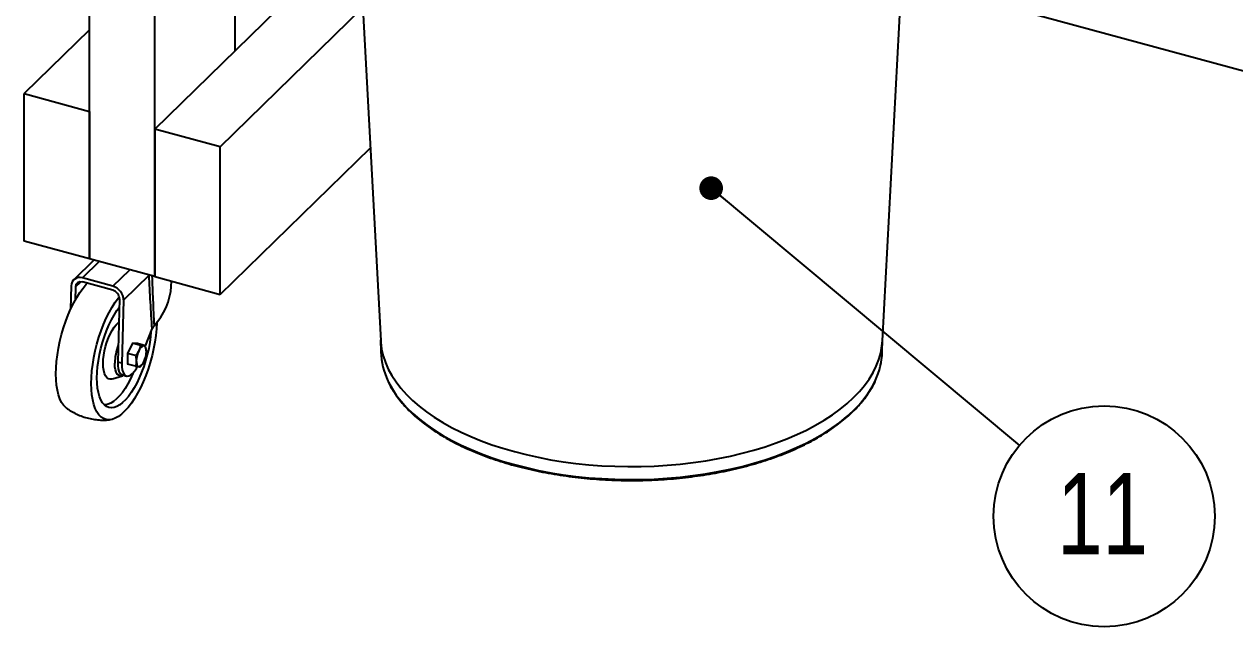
# Model space of a CAD drawing. Header units: millimetres. Extents: x 0 to 3353, y 0 to 2591.
# Drawn here: x 1279 to 1904, y 596 to 907 of the extents above; entities that cross this region are included whole.
import ezdxf

# ---------------------------------------------------------------- set-up
doc = ezdxf.new("R2010")
doc.units = ezdxf.units.MM
doc.header["$LTSCALE"] = 12
doc.layers.add('TITLE_BLOCK_BORDER', color=7, linetype='Continuous')
doc.styles.add('SLDTEXTSTYLE0', font='TXT', dxfattribs={"width": 0.75})
doc.dimstyles.new('SLDDIMSTYLE0', dxfattribs={"dimtxt": 0.18, "dimasz": 12.192, "dimexe": 0, "dimexo": 0.0625, "dimgap": 0, "dimtad": 0, "dimtih": 1, "dimtoh": 1, "dimdec": 0, "dimrnd": 1e-09, "dimzin": 0, "dimdsep": 46, "dimtxsty": 'Standard', "dimblk1": 'DOT', "dimblk2": 'DOT', "dimsah": 1, "dimcen": 0.09, "dimadec": 0, "dimazin": 0, "dimtfac": 12.192, "dimtdec": 0, "dimtofl": 0, "dimtmove": 0, "dimatfit": 3, "dimldrblk": 'DOT', "dimfxl": 0, "dimfrac": 2, "dimtolj": 1, "dimtzin": 0, "dimarcsym": 0})

# ---------------------------------------------------------------- blocks, each defined once
blk = doc.blocks.new('SW_NOTE_5')
at = {"layer": 'TITLE_BLOCK_BORDER', "color": 0}
blk.add_circle((43.8, -36.58), 57.06, dxfattribs=at)
at = {"layer": 'TITLE_BLOCK_BORDER', "color": 0, "insert": (42.96, -14.22), "char_height": 42, "attachment_point": 2, "style": 'SLDTEXTSTYLE0'}
blk.add_mtext('11', dxfattribs=at)
blk = doc.blocks.new('_DOT')
at = {"color": 0, "linetype": 'ByBlock', "lineweight": -2}
blk.add_line((-0.5, 0), (-1, 0), dxfattribs=at)
at = {"color": 0, "linetype": 'ByBlock', "const_width": 0.5}
blk.add_lwpolyline([(-0.25, 0, 1), (0.25, 0, 1)], format="xyb", close=True, dxfattribs=at)

msp = doc.modelspace()

# ---------------------------------------------------------------- linework, layer by layer
at = {"color": 7, "linetype": 'Continuous', "lineweight": 25}
for p, q in [((1312.61, 786.06), (1312.61, 1384.38)), ((1346.31, 776.91), (1346.31, 1375.22)), ((1387.8, 893.6), (1387.8, 1363.95)), ((1451.37, 959.78), (1462.96, 743.72)), ((1721.96, 743.72), (1733.55, 959.76)), ((1346.31, 853.11), (1451.58, 955.86)), ((2064.37, 840.6), (1732, 930.93)), ((1380, 843.95), (1453.73, 915.9)), ((1312.61, 904.31), (1278.91, 871.42)), ((1278.91, 795.22), (1278.91, 871.42)), ((1278.91, 871.42), (1312.61, 862.27)), ((1312.61, 862.27), (1312.61, 786.06)), ((1346.31, 853.11), (1346.31, 776.91)), ((1380, 843.95), (1346.31, 853.11)), ((1380, 767.75), (1380, 843.95)), ((1380, 767.75), (1457.61, 843.49)), ((1312.61, 786.06), (1278.91, 795.22)), ((1314.89, 785.44), (1304.5, 775.3)), ((1346.31, 776.91), (1312.61, 786.06)), ((1324.72, 771.98), (1309, 776.26)), ((1346.31, 776.91), (1380, 767.75)), ((1303.23, 772.19), (1302.89, 760.11)), ((1305.33, 771.62), (1305.14, 764.59)), ((1324.66, 769.88), (1308.94, 774.16)), ((1354.83, 771.91), (1354.99, 774.55)), ((1328.08, 765.43), (1327.17, 732.76)), ((1330.18, 764.86), (1329.28, 732.19)), ((1341.59, 741.11), (1344.94, 749.9)), ((1462.93, 744.29), (1463.06, 738.08)), ((1721.87, 738.08), (1721.99, 744.3)), ((1334.82, 742.57), (1332.23, 737.29)), ((1337.42, 742.35), (1334.82, 742.57)), ((1338.95, 741.45), (1334.82, 742.57)), ((1341.54, 741.23), (1337.42, 742.35)), ((1329.28, 732.19), (1327.17, 732.76)), ((1332.23, 737.29), (1332.23, 731.79)), ((1336.35, 736.17), (1332.23, 737.29)), ((1336.35, 730.67), (1332.23, 731.79)), ((1339.97, 731.77), (1340.05, 731.88)), ((1324.51, 724.11), (1329.61, 725.76)), ((1329.6, 726.16), (1331.7, 725.58))]:
    msp.add_line(p, q, dxfattribs=at)
at = {"color": 8, "linetype": 'Continuous', "lineweight": 25}
for p, q in [((1317.64, 784.7), (1309, 776.26)), ((1324.72, 771.98), (1333.37, 780.42)), ((1343.35, 777.71), (1330.18, 764.86)), ((1305.33, 771.62), (1308.07, 774.29))]:
    msp.add_line(p, q, dxfattribs=at)
at = {"color": 7, "linetype": 'Continuous', "lineweight": 25, "flags": 128}
for points in [[(1295.27, 726.67), (1295.35, 729.85), (1295.6, 733.17), (1296.02, 736.58), (1296.6, 740.07), (1297.33, 743.58), (1298.21, 747.09), (1299.23, 750.56), (1300.38, 753.95), (1301.65, 757.24), (1303.02, 760.39), (1304.49, 763.38), (1306.03, 766.16), (1307.63, 768.71), (1309.28, 771.01), (1310.95, 773.03), (1311.38, 773.49)], [(1313.52, 721.71), (1313.61, 724.89), (1313.86, 728.21), (1314.27, 731.62), (1314.85, 735.1), (1315.59, 738.62), (1316.47, 742.13), (1317.49, 745.6), (1318.64, 748.99), (1319.9, 752.28), (1321.28, 755.43), (1322.74, 758.41), (1324.28, 761.19), (1325.88, 763.75), (1327.53, 766.05), (1327.93, 766.56)], [(1316.48, 724.6), (1316.57, 727.46), (1316.81, 730.45), (1317.22, 733.52), (1317.78, 736.65), (1318.49, 739.8), (1319.34, 742.94), (1320.32, 746.01), (1321.42, 749), (1322.62, 751.86), (1323.92, 754.56), (1325.29, 757.07), (1326.73, 759.36), (1327.96, 761.07)], [(1347.4, 753.21), (1347.23, 749.98), (1346.9, 746.61), (1346.4, 743.16), (1345.74, 739.66), (1344.94, 736.14), (1343.98, 732.65), (1342.9, 729.21), (1341.69, 725.86), (1340.37, 722.64), (1338.95, 719.57), (1337.44, 716.68), (1335.87, 714.01), (1334.24, 711.59), (1332.58, 709.42), (1330.89, 707.55), (1329.21, 705.97), (1327.53, 704.72), (1325.88, 703.81), (1324.28, 703.23), (1322.74, 703), (1321.28, 703.13), (1319.9, 703.6), (1318.64, 704.42), (1317.49, 705.57), (1316.47, 707.05), (1315.59, 708.84), (1314.85, 710.92), (1314.27, 713.27), (1313.86, 715.87), (1313.61, 718.69), (1313.52, 721.71)], [(1319.63, 732.05), (1319.71, 734.14), (1319.96, 736.34), (1320.36, 738.6), (1320.91, 740.88), (1321.59, 743.13), (1322.39, 745.28), (1323.3, 747.3), (1324.29, 749.14), (1325.34, 750.75), (1326.42, 752.11), (1327.52, 753.18), (1327.74, 753.37)], [(1344.33, 748.31), (1344.13, 746.07), (1343.73, 742.99), (1343.17, 739.86), (1342.46, 736.71), (1341.61, 733.58), (1340.63, 730.5), (1339.53, 727.51), (1338.32, 724.65), (1337.02, 721.95), (1335.65, 719.44), (1334.21, 717.16), (1332.74, 715.11), (1331.23, 713.34), (1329.71, 711.86), (1328.21, 710.7), (1326.73, 709.85), (1325.29, 709.34), (1323.92, 709.16), (1322.62, 709.33), (1321.42, 709.84), (1320.32, 710.68), (1319.34, 711.84), (1318.49, 713.31), (1317.78, 715.08), (1317.22, 717.12), (1316.81, 719.4), (1316.57, 721.91), (1316.48, 724.6)], [(1462.96, 743.72), (1463.01, 743.03), (1463.44, 739.54), (1464.23, 736.07), (1465.37, 732.63), (1466.86, 729.22), (1468.69, 725.86), (1470.86, 722.55), (1473.37, 719.3), (1476.2, 716.13), (1479.35, 713.03), (1482.81, 710.03), (1486.58, 707.12), (1490.63, 704.32), (1494.96, 701.63), (1499.56, 699.07), (1504.41, 696.62), (1509.5, 694.32), (1514.82, 692.15), (1520.36, 690.13), (1526.09, 688.27), (1532, 686.55), (1538.08, 685.01), (1544.31, 683.62), (1550.67, 682.41), (1557.14, 681.37), (1563.72, 680.51), (1570.37, 679.82), (1577.08, 679.31), (1583.83, 678.99), (1590.61, 678.85), (1597.39, 678.89), (1604.16, 679.12), (1610.9, 679.52), (1617.58, 680.11), (1624.2, 680.88), (1630.73, 681.82), (1637.15, 682.94), (1643.46, 684.23), (1649.62, 685.69), (1655.63, 687.31), (1661.46, 689.09), (1667.1, 691.03), (1672.54, 693.12), (1677.76, 695.35), (1682.75, 697.72), (1687.49, 700.21), (1691.96, 702.84), (1696.17, 705.58), (1700.09, 708.43), (1703.72, 711.38), (1707.04, 714.43), (1710.05, 717.56), (1712.73, 720.77), (1715.09, 724.04), (1717.11, 727.38), (1718.78, 730.76), (1720.11, 734.19), (1721.1, 737.64), (1721.72, 741.12), (1721.96, 743.72)], [(1341.98, 738.37), (1341.96, 738.97), (1341.89, 739.51), (1341.78, 740), (1341.63, 740.41), (1341.44, 740.74), (1341.22, 740.99), (1340.96, 741.15), (1340.68, 741.22)], [(1324.51, 724.11), (1324.29, 724.05), (1323.3, 723.96), (1322.39, 724.21), (1321.59, 724.79), (1320.91, 725.7), (1320.36, 726.91), (1319.96, 728.39), (1319.71, 730.12), (1319.63, 732.05)], [(1330.18, 726), (1329.39, 725.69), (1328.49, 725.65), (1327.68, 725.96), (1326.98, 726.61), (1326.42, 727.59), (1326.01, 728.87), (1325.75, 730.41), (1325.67, 732.17)], [(1327.17, 732.76), (1327.21, 730.96), (1327.43, 729.37), (1327.82, 728.05), (1328.37, 727.05), (1329.06, 726.39), (1329.6, 726.16)], [(1329.28, 732.19), (1329.31, 730.39), (1329.53, 728.8), (1329.92, 727.48), (1330.48, 726.48), (1331.17, 725.82), (1331.98, 725.53), (1332.89, 725.62), (1333.86, 726.08), (1334.86, 726.91), (1335.86, 728.06), (1336.83, 729.51), (1337.38, 730.5)], [(1336.79, 733.3), (1336.81, 732.7), (1336.88, 732.16), (1336.99, 731.67), (1337.14, 731.26), (1337.33, 730.93), (1337.55, 730.68), (1337.81, 730.52), (1338.09, 730.44)], [(1300.63, 709.19), (1300.38, 709.38), (1299.23, 710.53), (1298.21, 712.01), (1297.33, 713.8), (1296.6, 715.88), (1296.02, 718.23), (1295.6, 720.83), (1295.35, 723.66), (1295.27, 726.67)], [(1335.23, 727.29), (1335.06, 726.89), (1333.8, 724.15), (1332.46, 721.59), (1331.05, 719.24), (1329.59, 717.14), (1328.1, 715.3), (1326.59, 713.76), (1325.09, 712.52), (1323.61, 711.61), (1322.18, 711.04), (1320.8, 710.8), (1320.19, 710.81)]]:
    msp.add_lwpolyline(points, dxfattribs=at)
at = {"color": 8, "linetype": 'Continuous', "lineweight": 25, "flags": 128}
msp.add_lwpolyline([(1466.66, 723.14), (1466.99, 722.45), (1468.82, 719.09), (1470.99, 715.79), (1473.5, 712.54), (1476.33, 709.37), (1479.47, 706.28), (1482.93, 703.28), (1486.69, 700.38), (1490.74, 697.58), (1495.06, 694.89), (1499.65, 692.33), (1504.5, 689.89), (1509.59, 687.59), (1514.91, 685.42), (1520.43, 683.41), (1526.16, 681.54), (1532.07, 679.83), (1538.14, 678.28), (1544.36, 676.9), (1550.71, 675.69), (1557.18, 674.65), (1563.75, 673.79), (1570.39, 673.1), (1577.09, 672.6), (1583.84, 672.28), (1590.61, 672.13), (1597.39, 672.18), (1604.15, 672.4), (1610.88, 672.81), (1617.55, 673.39), (1624.16, 674.16), (1630.69, 675.1), (1637.11, 676.22), (1643.4, 677.51), (1649.56, 678.96), (1655.56, 680.59), (1661.38, 682.37), (1667.02, 684.3), (1672.46, 686.39), (1677.67, 688.61), (1682.65, 690.98), (1687.38, 693.48), (1691.86, 696.1), (1696.06, 698.83), (1699.98, 701.68), (1703.6, 704.63), (1706.92, 707.67), (1709.92, 710.8), (1712.6, 714.01), (1714.96, 717.28), (1716.97, 720.61), (1718.39, 723.42)], dxfattribs=at)
at = {"color": 7, "linetype": 'Continuous', "lineweight": 25}
for centre, radius, start, end in [((1354.82, 731.64), 29.16, 160.04302, 178.9548), ((1349.68, 733.05), 12.89, 154.05671, 178.89288), ((1341.61, 737.68), 3.66, 104.63536, 163.97471), ((1329.09, 738.61), 12.89, 334.05671, 358.89288), ((1499.96, 739.08), 36.91, 181.55355, 205.57928), ((1685.03, 739.07), 36.85, 334.86409, 358.45748), ((1337.16, 733.99), 3.66, 284.63536, 343.97471)]:
    msp.add_arc(centre, radius, start, end, dxfattribs=at)
for centre, major_axis, ratio, start_param, end_param in [((1308.84, 770.66), (-4.18, 4.78), 0.78419, 5.415517, 6.986313), ((1308.84, 770.66), (-2.61, 2.99), 0.78419, 5.415517, 6.986313), ((1324.57, 766.39), (-2.61, 2.99), 0.78419, 3.844721, 5.415517), ((1324.57, 766.39), (-4.18, 4.78), 0.78419, 3.844721, 5.415517), ((1336.57, 766.97), (10.6, 21.68), 0.688837, 4.297028, 5.255025)]:
    msp.add_ellipse(centre, major_axis=major_axis, ratio=ratio, start_param=start_param, end_param=end_param, dxfattribs=at)
for points, knots in [([(1344.94, 749.9), (1344.66, 754.52), (1344.1, 763.75), (1343.62, 773.08), (1343.38, 777.74)], [0, 0, 0, 0, 0.499972, 1, 1, 1, 1]), ([(1345.95, 751.54), (1345.79, 751.35), (1345.46, 750.96), (1345.14, 750.4), (1344.99, 750.03), (1344.94, 749.9)], [0, 0, 0, 0, 0.38201, 0.775, 1, 1, 1, 1]), ([(1338.09, 738.69), (1338.06, 738.63), (1337.82, 738.16), (1337.29, 737.29), (1336.67, 736.55), (1336.35, 736.17)], [0, 0, 0, 0, 0.070069, 0.530774, 1, 1, 1, 1]), ([(1338.95, 741.45), (1338.86, 740.99), (1338.68, 740.06), (1338.29, 739.15), (1338.09, 738.69)], [0, 0, 0, 0, 0.495458, 1, 1, 1, 1]), ([(1340.68, 741.22), (1340.65, 741.23), (1340.41, 741.25), (1339.88, 741.31), (1339.26, 741.41), (1338.95, 741.45)], [0, 0, 0, 0, 0.070069, 0.530774, 1, 1, 1, 1]), ([(1341.54, 741.23), (1341.45, 741.22), (1341.27, 741.19), (1340.88, 741.21), (1340.68, 741.22)], [0, 0, 0, 0, 0.495458, 1, 1, 1, 1]), ([(1336.35, 736.17), (1336.45, 735.81), (1336.63, 735.08), (1336.77, 734.12), (1336.79, 733.54), (1336.79, 733.3)], [0, 0, 0, 0, 0.374871, 0.753155, 1, 1, 1, 1]), ([(1336.79, 733.3), (1336.78, 732.95), (1336.75, 732.24), (1336.57, 731.38), (1336.41, 730.86), (1336.35, 730.67)], [0, 0, 0, 0, 0.382217, 0.769966, 1, 1, 1, 1]), ([(1338.95, 730.45), (1339.29, 730.84), (1339.67, 731.27), (1339.94, 731.74), (1339.97, 731.77)], [0, 0, 0, 0, 0.920476, 1, 1, 1, 1]), ([(1336.35, 730.67), (1336.69, 730.62), (1337.36, 730.52), (1337.84, 730.47), (1338.09, 730.44)], [0, 0, 0, 0, 0.495458, 1, 1, 1, 1]), ([(1338.09, 730.44), (1338.12, 730.44), (1338.35, 730.42), (1338.69, 730.41), (1338.86, 730.44), (1338.95, 730.45)], [0, 0, 0, 0, 0.070069, 0.530774, 1, 1, 1, 1]), ([(1466.75, 722.86), (1467.18, 721.96), (1468.13, 719.99), (1469.97, 717), (1472.19, 713.88), (1474.71, 710.82), (1477.51, 707.83), (1480.6, 704.91), (1483.97, 702.08), (1487.59, 699.34), (1491.48, 696.7), (1495.61, 694.17), (1499.98, 691.74), (1504.57, 689.43), (1509.38, 687.24), (1514.39, 685.18), (1519.59, 683.24), (1524.97, 681.45), (1530.51, 679.79), (1536.2, 678.28), (1542.02, 676.92), (1547.97, 675.71), (1554.03, 674.65), (1560.18, 673.74), (1566.41, 673), (1572.71, 672.41), (1579.05, 671.99), (1585.42, 671.73), (1591.81, 671.63), (1598.21, 671.7), (1604.58, 671.92), (1610.93, 672.31), (1617.24, 672.87), (1623.48, 673.58), (1629.65, 674.45), (1635.73, 675.48), (1641.7, 676.66), (1647.55, 677.99), (1653.27, 679.47), (1658.84, 681.1), (1664.25, 682.87), (1669.49, 684.77), (1674.54, 686.81), (1679.39, 688.97), (1684.03, 691.26), (1688.44, 693.66), (1692.62, 696.18), (1696.56, 698.8), (1700.24, 701.52), (1703.67, 704.33), (1706.81, 707.24), (1709.68, 710.22), (1712.26, 713.27), (1714.56, 716.39), (1716.52, 719.57), (1717.76, 721.82), (1718.26, 723.02), (1718.31, 723.14)], [0, 0, 0, 0, 0.0153036, 0.0337572, 0.0522398, 0.0707472, 0.0892746, 0.1078168, 0.1263694, 0.1449284, 0.1634909, 0.1820544, 0.200617, 0.2191777, 0.2377361, 0.2562917, 0.2748444, 0.2933944, 0.3119417, 0.3304864, 0.3490288, 0.3675692, 0.3861077, 0.4046447, 0.4231804, 0.4417149, 0.4602487, 0.4787818, 0.4973147, 0.5158474, 0.5343803, 0.5529135, 0.5714472, 0.5899818, 0.6085174, 0.6270543, 0.6455927, 0.664133, 0.6826754, 0.7012202, 0.7197676, 0.7383179, 0.7568712, 0.7754277, 0.7939875, 0.8125505, 0.8311165, 0.849685, 0.868255, 0.886825, 0.9053926, 0.9239547, 0.9425077, 0.9610469, 0.9795671, 0.9980631, 1, 1, 1, 1]), ([(1300.62, 709.23), (1300.83, 709.06), (1301.83, 708.27), (1303.87, 707.02), (1306.72, 705.56), (1309.77, 704.39), (1312.87, 703.55), (1315.99, 703.02), (1319.09, 702.82), (1321.53, 702.84), (1322.91, 703.03), (1323.28, 703.08)], [0, 0, 0, 0, 0.03428, 0.159356, 0.297048, 0.432578, 0.565768, 0.696835, 0.825949, 0.953283, 1, 1, 1, 1])]:
    msp.add_open_spline(points, degree=3, knots=knots, dxfattribs=at)
at = {"color": 8, "linetype": 'Continuous', "lineweight": 25}
msp.add_open_spline([(1344.84, 777.3), (1345.01, 773.21), (1345.35, 764.59), (1345.75, 756.03), (1345.95, 751.54)], degree=3, knots=[0, 0, 0, 0, 0.475199, 1, 1, 1, 1], dxfattribs=at)

# ---------------------------------------------------------------- block references
at = {"layer": 'TITLE_BLOCK_BORDER'}
msp.add_blockref('SW_NOTE_5', (1792.65, 689.75), dxfattribs=at)

# ---------------------------------------------------------------- leaders
msp.add_leader([(1633.55, 822.61), (1792.65, 689.75)], dimstyle='SLDDIMSTYLE0', dxfattribs=at)

doc.saveas('drawing.dxf')
